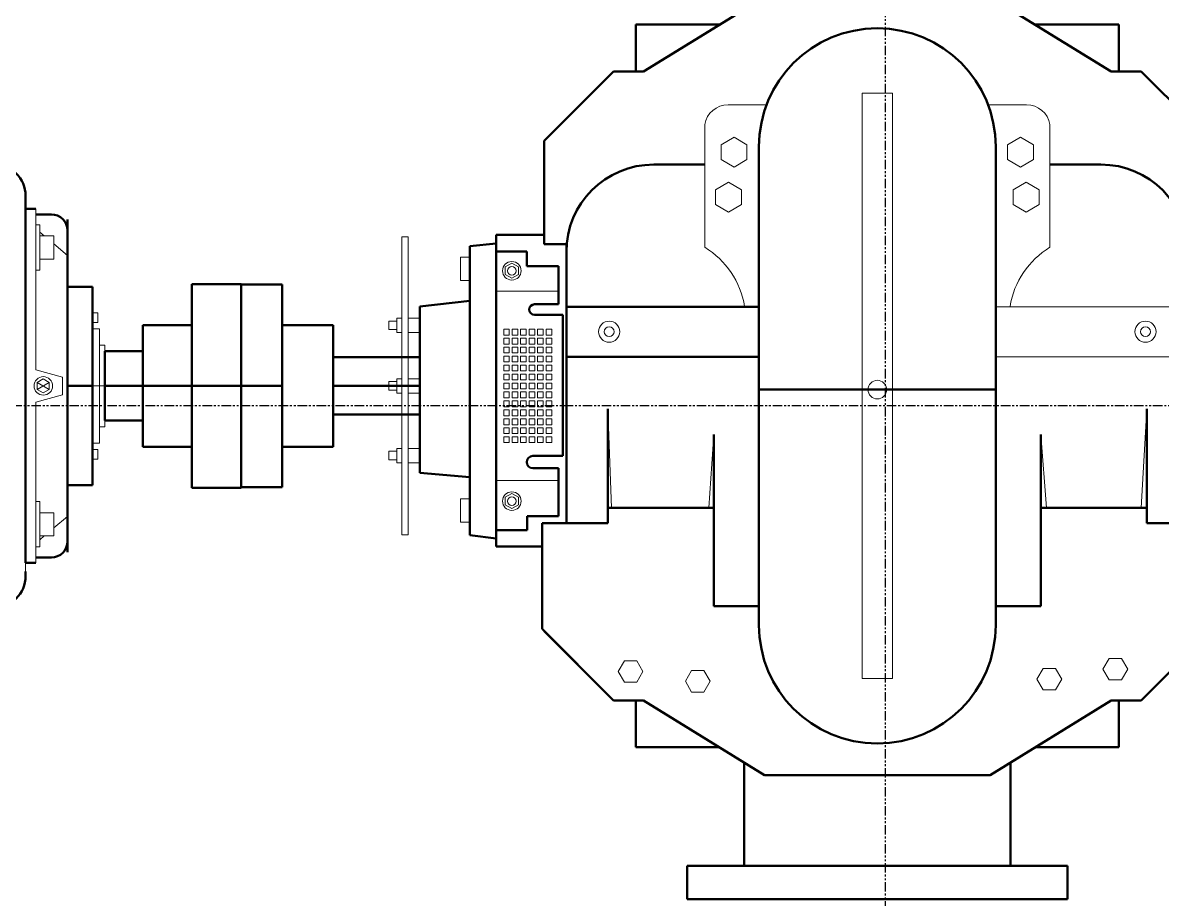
# Model space of a CAD drawing. Header units: inches. Extents: x 86328 to 235202, y 68629 to 184293.
# Drawn here: x 151617 to 153116, y 130742 to 131894 of the extents above; entities that cross this region are included whole.
import ezdxf

# ---------------------------------------------------------------- set-up
doc = ezdxf.new("R2010")
doc.units = ezdxf.units.IN
doc.header["$MEASUREMENT"] = 0
doc.linetypes.add('PHANTOM2', pattern=[1.25, 0.625, -0.125, 0.125, -0.125, 0.125, -0.125])
doc.layers.add('DIM', color=251, linetype='Continuous', lineweight=0)

msp = doc.modelspace()

# ---------------------------------------------------------------- linework, layer by layer
at = {"color": 8, "linetype": 'PHANTOM2', "ltscale": 20}
for p, q in [((152751.3, 145814.1), (152751.3, 122881.3)), ((175241.1, 131390.5), (148787.7, 131390.5))]:
    msp.add_line(p, q, dxfattribs=at)
at = {"layer": 'DIM', "color": 8, "lineweight": 50}
for p, q in [((152433.5, 131830.3), (152592.6, 131928.5)), ((153048.7, 131830.3), (152889.6, 131928.5)), ((152423.4, 131830.3), (152423.4, 131891.8)), ((152423.4, 131891.8), (152533.1, 131891.8)), ((153058.8, 131891.8), (152949.1, 131891.8)), ((153058.8, 131830.3), (153058.8, 131891.8)), ((152303, 131739.1), (152394.1, 131830.3)), ((152394.1, 131830.3), (152423.4, 131830.3)), ((152394.1, 131830.3), (152433.5, 131830.3)), ((153088, 131830.3), (153048.7, 131830.3)), ((153088, 131830.3), (153058.8, 131830.3)), ((153179.2, 131739.1), (153088, 131830.3)), ((152303, 131739.1), (152303, 131603)), ((152585.4, 131411.8), (152585.4, 131731.3)), ((152896.8, 131730.7), (152896.8, 131411.8)), ((152447.1, 131707.8), (152514.1, 131707.8)), ((153035.1, 131707.8), (152968.1, 131707.8)), ((151620.9, 131660.9), (151620.9, 131666.6)), ((151620.9, 131649.4), (151620.9, 131660.9)), ((151620.9, 131416.7), (151620.9, 131649.4)), ((151620.9, 131649.4), (151634.5, 131649.4)), ((151654.8, 131642.3), (151634.5, 131642.3)), ((151675.9, 131635.5), (151675.9, 131212.2)), ((151675.9, 131197.9), (151675.9, 131621.2)), ((152239.6, 131592.2), (152239.6, 131615.3)), ((152239.6, 131615.3), (152303, 131615.3)), ((152205.1, 131600.3), (152239.6, 131603.8)), ((152205.1, 131528.7), (152205.1, 131600.3)), ((152280.3, 131593.6), (152239.6, 131593.6)), ((152239.6, 131593.6), (152239.6, 131592.2)), ((152239.6, 131592.2), (152239.6, 131226.9)), ((152280.3, 131574), (152280.3, 131593.6)), ((152303, 131603), (152332.1, 131603)), ((152332.1, 131603), (152332.1, 131236.1)), ((152321.7, 131574), (152280.3, 131574)), ((152321.7, 131524), (152321.7, 131574)), ((151675.9, 131416.7), (151675.9, 131547)), ((151675.9, 131547), (151708.8, 131547)), ((151708.8, 131547), (151708.8, 131416.7)), ((151839.4, 131416.7), (151839.4, 131550.5)), ((151839.4, 131550.5), (151904.5, 131550.5)), ((151904.5, 131550.5), (151904.5, 131416.7)), ((151958.3, 131550), (151904.5, 131550)), ((151904.5, 131550), (151904.5, 131416.7)), ((151958.3, 131416.7), (151958.3, 131550)), ((152139.5, 131521.2), (152205.1, 131528.7)), ((152139.5, 131302.4), (152139.5, 131521.2)), ((152205.1, 131528.7), (152205.1, 131294)), ((152290.1, 131524), (152321.7, 131524)), ((152585.4, 131520.9), (152332.1, 131520.9)), ((152332.1, 131520.9), (152332.1, 131454.8)), ((152585.4, 131454.8), (152585.4, 131520.9)), ((152327.3, 131510.2), (152290.1, 131510.2)), ((152327.3, 131324.6), (152327.3, 131510.2)), ((151839.4, 131496.7), (151775.2, 131496.7)), ((151775.2, 131496.7), (151775.2, 131416.7)), ((151839.4, 131416.7), (151839.4, 131496.7)), ((151958.3, 131336.7), (151958.3, 131496.7)), ((151958.3, 131496.7), (152025.3, 131496.7)), ((152025.3, 131496.7), (152025.3, 131336.7)), ((151775.2, 131462.3), (151725.2, 131462.3)), ((151725.2, 131462.3), (151725.2, 131416.7)), ((151775.2, 131416.7), (151775.2, 131462.3)), ((152139.5, 131454.3), (152025.3, 131454.3)), ((152025.3, 131454.3), (152025.3, 131416.7)), ((152139.5, 131416.7), (152139.5, 131454.3)), ((152332.1, 131454.8), (152585.4, 131454.8)), ((151620.9, 131416.7), (151620.9, 131184)), ((151708.8, 131416.7), (151675.9, 131416.7)), ((151708.8, 131416.7), (151675.9, 131416.7)), ((151675.9, 131416.7), (151675.9, 131286.3)), ((151708.8, 131286.3), (151708.8, 131416.7)), ((151725.2, 131416.7), (151775.2, 131416.7)), ((151725.2, 131416.7), (151775.2, 131416.7)), ((151725.2, 131371), (151725.2, 131416.7)), ((151775.2, 131416.7), (151839.4, 131416.7)), ((151775.2, 131416.7), (151775.2, 131371)), ((151775.2, 131416.7), (151839.4, 131416.7)), ((151775.2, 131336.7), (151775.2, 131416.7)), ((151904.5, 131416.7), (151839.4, 131416.7)), ((151904.5, 131416.7), (151839.4, 131416.7)), ((151839.4, 131416.7), (151839.4, 131282.8)), ((151839.4, 131416.7), (151839.4, 131336.7)), ((151904.5, 131416.7), (151958.3, 131416.7)), ((151904.5, 131283.4), (151904.5, 131416.7)), ((151904.5, 131416.7), (151958.3, 131416.7)), ((151904.5, 131282.8), (151904.5, 131416.7)), ((151958.3, 131416.7), (151958.3, 131283.4)), ((152025.3, 131416.7), (152139.5, 131416.7)), ((152025.3, 131379.1), (152025.3, 131416.7)), ((152025.3, 131416.7), (152139.5, 131416.7)), ((152139.5, 131416.7), (152139.5, 131379.1)), ((152896.8, 131411.8), (152585.4, 131411.8)), ((152896.8, 131411.8), (152585.4, 131411.8)), ((152585.4, 131411.8), (152585.4, 131102.1)), ((152896.8, 131102.6), (152896.8, 131411.8)), ((152386.5, 131236.1), (152386.5, 131386.4)), ((153095.6, 131236.1), (153095.6, 131386.4)), ((151775.2, 131371), (151725.2, 131371)), ((152139.5, 131379.1), (152025.3, 131379.1)), ((152525.9, 131352.9), (152525.9, 131127)), ((152956.3, 131352.9), (152956.3, 131127)), ((151839.4, 131336.7), (151775.2, 131336.7)), ((152025.3, 131336.7), (151958.3, 131336.7)), ((152288.2, 131324.6), (152327.3, 131324.6)), ((152321.7, 131308.5), (152288.2, 131308.5)), ((152321.7, 131245.2), (152321.7, 131308.5)), ((152205.1, 131296.5), (152139.5, 131302.4)), ((152205.1, 131220.5), (152205.1, 131296.5)), ((151675.9, 131286.3), (151708.8, 131286.3)), ((151839.4, 131282.8), (151904.5, 131282.8)), ((151958.3, 131283.4), (151904.5, 131283.4)), ((152386.5, 131256.2), (152525.9, 131256.2)), ((153095.6, 131256.2), (152956.3, 131256.2)), ((152280.6, 131226.9), (152280.6, 131245.2)), ((152280.6, 131245.2), (152321.7, 131245.2)), ((152332.1, 131236.1), (152300.1, 131236.1)), ((152300.1, 131236.1), (152300.1, 131097.1)), ((152332.1, 131236.1), (152386.5, 131236.1)), ((153150.1, 131236.1), (153095.6, 131236.1)), ((152239.6, 131216.1), (152205.1, 131220.5)), ((152239.6, 131226.9), (152280.6, 131226.9)), ((152239.6, 131226.9), (152239.6, 131205.4)), ((152239.6, 131205.4), (152300.1, 131205.4)), ((151654.8, 131191.1), (151634.5, 131191.1)), ((151620.9, 131184), (151634.5, 131184)), ((151620.9, 131172.5), (151620.9, 131166.8)), ((152525.9, 131127), (152585.4, 131127)), ((152956.3, 131127), (152896.8, 131127)), ((152300.1, 131097.1), (152394.1, 131003.1)), ((153182, 131097.1), (153088, 131003.1)), ((152303, 131094.3), (152394.1, 131003.1)), ((153179.2, 131094.3), (153088, 131003.1)), ((152394.1, 131003.1), (152423.4, 131003.1)), ((152394.1, 131003.1), (152423.4, 131003.1)), ((152394.1, 131003.1), (152433.5, 131003.1)), ((152423.4, 131003.1), (152423.4, 130941.6)), ((152423.4, 131003.1), (152423.4, 130941.6)), ((152433.5, 131003.1), (152592.6, 130904.9)), ((153048.7, 131003.1), (152889.6, 130904.9)), ((153088, 131003.1), (153048.7, 131003.1)), ((153088, 131003.1), (153058.8, 131003.1)), ((153058.8, 131003.1), (153058.8, 130941.6)), ((153088, 131003.1), (153058.8, 131003.1)), ((153058.8, 131003.1), (153058.8, 130941.6)), ((152423.4, 130941.6), (152533.1, 130941.6)), ((152423.4, 130941.6), (152533.1, 130941.6)), ((153058.8, 130941.6), (152949.1, 130941.6)), ((153058.8, 130941.6), (152949.1, 130941.6)), ((152566.1, 130921.2), (152566.1, 130785.6)), ((152916.1, 130921.2), (152916.1, 130785.6)), ((152592.6, 130904.9), (152889.6, 130904.9)), ((152592.6, 130904.9), (152889.6, 130904.9)), ((152491.1, 130785.6), (152991.1, 130785.6)), ((152491.1, 130741.7), (152491.1, 130785.6)), ((152991.1, 130785.6), (152991.1, 130741.7)), ((152991.1, 130741.7), (152491.1, 130741.7))]:
    msp.add_line(p, q, dxfattribs=at)
at = {"layer": 'DIM', "color": 8, "linetype": 'Continuous'}
for p, q in [((152721.2, 131801.5), (152761, 131801.5)), ((152721.2, 131411.8), (152721.2, 131801.5)), ((152761, 131801.5), (152761, 131411.8)), ((152595.4, 131786.4), (152545, 131786.4)), ((152886.7, 131786.4), (152937.2, 131786.4)), ((152514.1, 131760.4), (152514.1, 131599.1)), ((152968.1, 131760.4), (152968.1, 131599.1)), ((152552.7, 131743.7), (152535.7, 131733.9)), ((152569.6, 131733.9), (152552.7, 131743.7)), ((152912.5, 131733.9), (152929.5, 131743.7)), ((152929.5, 131743.7), (152946.5, 131733.9)), ((152535.7, 131733.9), (152535.7, 131714.3)), ((152569.6, 131714.3), (152569.6, 131733.9)), ((152912.5, 131714.3), (152912.5, 131733.9)), ((152946.5, 131733.9), (152946.5, 131714.3)), ((152535.7, 131714.3), (152552.7, 131704.5)), ((152552.7, 131704.5), (152569.6, 131714.3)), ((152929.5, 131704.5), (152912.5, 131714.3)), ((152946.5, 131714.3), (152929.5, 131704.5)), ((152545.3, 131684.5), (152528.3, 131674.7)), ((152562.3, 131674.7), (152545.3, 131684.5)), ((152919.9, 131674.7), (152936.9, 131684.5)), ((152936.9, 131684.5), (152953.8, 131674.7)), ((152528.3, 131674.7), (152528.3, 131655.1)), ((152562.3, 131655.1), (152562.3, 131674.7)), ((152919.9, 131655.1), (152919.9, 131674.7)), ((152953.8, 131674.7), (152953.8, 131655.1)), ((152528.3, 131655.1), (152545.3, 131645.3)), ((152545.3, 131645.3), (152562.3, 131655.1)), ((152936.9, 131645.3), (152919.9, 131655.1)), ((152953.8, 131655.1), (152936.9, 131645.3)), ((151634.5, 131438), (151634.5, 131649.4)), ((151634.5, 131568.9), (151634.5, 131628.4)), ((151634.5, 131628.4), (151639.5, 131628.4)), ((151639.5, 131628.4), (151639.5, 131568.9)), ((151639.5, 131619), (151645.5, 131613.9)), ((151639.5, 131613.9), (151658, 131613.9)), ((151639.5, 131583.3), (151639.5, 131613.9)), ((151658, 131613.9), (151658, 131583.3)), ((152115.7, 131612.6), (152124.1, 131612.6)), ((152115.7, 131220.7), (152115.7, 131612.6)), ((152124.1, 131612.6), (152124.1, 131220.7)), ((151658, 131603.4), (151675.9, 131588.4)), ((152332.1, 131520.9), (152332.1, 131592.8)), ((151658, 131583.3), (151639.5, 131583.3)), ((152205.1, 131586.1), (152192.8, 131586.1)), ((152192.8, 131586.1), (152192.8, 131555.3)), ((152205.1, 131555.3), (152205.1, 131586.1)), ((152260.4, 131578.1), (152251.8, 131573.1)), ((152269, 131573.1), (152260.4, 131578.1)), ((151639.5, 131568.9), (151634.5, 131568.9)), ((152251.8, 131573.1), (152251.8, 131563.2)), ((152251.8, 131563.2), (152260.4, 131558.2)), ((152260.4, 131558.2), (152269, 131563.2)), ((152269, 131563.2), (152269, 131573.1)), ((152192.8, 131555.3), (152205.1, 131555.3)), ((152321.7, 131541.1), (152239.6, 131541.1)), ((152896.8, 131520.9), (153150.1, 131520.9)), ((152896.8, 131454.8), (152896.8, 131520.9)), ((151708.8, 131512.8), (151716.1, 131512.8)), ((151708.8, 131500.3), (151708.8, 131512.8)), ((151716.1, 131512.8), (151716.1, 131500.3)), ((152109.3, 131502), (152098.7, 131502)), ((152098.7, 131502), (152098.7, 131490.7)), ((152109.3, 131505.8), (152115.7, 131505.8)), ((152109.3, 131486.9), (152109.3, 131505.8)), ((152109.3, 131490.7), (152109.3, 131502)), ((152115.7, 131505.8), (152115.7, 131486.9)), ((152124.1, 131505.8), (152139.5, 131505.8)), ((152124.1, 131486.9), (152124.1, 131505.8)), ((152139.5, 131505.8), (152139.5, 131486.9)), ((151716.1, 131500.3), (151708.8, 131500.3)), ((151718.3, 131491.7), (151708.8, 131491.7)), ((151708.8, 131491.7), (151708.8, 131416.7)), ((151718.3, 131416.7), (151718.3, 131491.7)), ((152098.7, 131490.7), (152109.3, 131490.7)), ((152115.7, 131486.9), (152109.3, 131486.9)), ((152139.5, 131486.9), (152124.1, 131486.9)), ((152257, 131491.2), (152249.7, 131491.2)), ((152249.7, 131491.2), (152249.7, 131483.6)), ((152257, 131483.6), (152257, 131491.2)), ((152268.2, 131491.2), (152260.8, 131491.2)), ((152260.8, 131491.2), (152260.8, 131483.6)), ((152268.2, 131483.6), (152268.2, 131491.2)), ((152279.3, 131491.2), (152272, 131491.2)), ((152272, 131491.2), (152272, 131483.6)), ((152279.3, 131483.6), (152279.3, 131491.2)), ((152290.5, 131491.2), (152283.1, 131491.2)), ((152283.1, 131491.2), (152283.1, 131483.6)), ((152290.5, 131483.6), (152290.5, 131491.2)), ((152301.6, 131491.2), (152294.3, 131491.2)), ((152294.3, 131491.2), (152294.3, 131483.6)), ((152301.6, 131483.6), (152301.6, 131491.2)), ((152312.8, 131491.2), (152305.4, 131491.2)), ((152305.4, 131491.2), (152305.4, 131483.6)), ((152312.8, 131483.6), (152312.8, 131491.2)), ((152249.7, 131483.6), (152257, 131483.6)), ((152257, 131479.4), (152249.7, 131479.4)), ((152249.7, 131479.4), (152249.7, 131471.8)), ((152249.7, 131471.8), (152257, 131471.8)), ((152257, 131471.8), (152257, 131479.4)), ((152260.8, 131483.6), (152268.2, 131483.6)), ((152268.2, 131479.4), (152260.8, 131479.4)), ((152260.8, 131479.4), (152260.8, 131471.8)), ((152260.8, 131471.8), (152268.2, 131471.8)), ((152268.2, 131471.8), (152268.2, 131479.4)), ((152272, 131483.6), (152279.3, 131483.6)), ((152279.3, 131479.4), (152272, 131479.4)), ((152272, 131479.4), (152272, 131471.8)), ((152272, 131471.8), (152279.3, 131471.8)), ((152279.3, 131471.8), (152279.3, 131479.4)), ((152283.1, 131483.6), (152290.5, 131483.6)), ((152290.5, 131479.4), (152283.1, 131479.4)), ((152283.1, 131479.4), (152283.1, 131471.8)), ((152283.1, 131471.8), (152290.5, 131471.8)), ((152290.5, 131471.8), (152290.5, 131479.4)), ((152294.3, 131483.6), (152301.6, 131483.6)), ((152301.6, 131479.4), (152294.3, 131479.4)), ((152294.3, 131479.4), (152294.3, 131471.8)), ((152294.3, 131471.8), (152301.6, 131471.8)), ((152301.6, 131471.8), (152301.6, 131479.4)), ((152305.4, 131483.6), (152312.8, 131483.6)), ((152312.8, 131479.4), (152305.4, 131479.4)), ((152305.4, 131479.4), (152305.4, 131471.8)), ((152305.4, 131471.8), (152312.8, 131471.8)), ((152312.8, 131471.8), (152312.8, 131479.4)), ((151725.2, 131470.4), (151718.3, 131470.4)), ((151718.3, 131470.4), (151718.3, 131416.7)), ((151725.2, 131416.7), (151725.2, 131470.4)), ((152257, 131467.6), (152249.7, 131467.6)), ((152249.7, 131467.6), (152249.7, 131460)), ((152249.7, 131460), (152257, 131460)), ((152257, 131460), (152257, 131467.6)), ((152268.2, 131467.6), (152260.8, 131467.6)), ((152260.8, 131467.6), (152260.8, 131460)), ((152260.8, 131460), (152268.2, 131460)), ((152268.2, 131460), (152268.2, 131467.6)), ((152279.3, 131467.6), (152272, 131467.6)), ((152272, 131467.6), (152272, 131460)), ((152272, 131460), (152279.3, 131460)), ((152279.3, 131460), (152279.3, 131467.6)), ((152290.5, 131467.6), (152283.1, 131467.6)), ((152283.1, 131467.6), (152283.1, 131460)), ((152283.1, 131460), (152290.5, 131460)), ((152290.5, 131460), (152290.5, 131467.6)), ((152301.6, 131467.6), (152294.3, 131467.6)), ((152294.3, 131467.6), (152294.3, 131460)), ((152294.3, 131460), (152301.6, 131460)), ((152301.6, 131460), (152301.6, 131467.6)), ((152312.8, 131467.6), (152305.4, 131467.6)), ((152305.4, 131467.6), (152305.4, 131460)), ((152305.4, 131460), (152312.8, 131460)), ((152312.8, 131460), (152312.8, 131467.6)), ((152257, 131455.9), (152249.7, 131455.9)), ((152249.7, 131455.9), (152249.7, 131448.2)), ((152249.7, 131448.2), (152257, 131448.2)), ((152257, 131444.1), (152249.7, 131444.1)), ((152249.7, 131444.1), (152249.7, 131436.5)), ((152257, 131448.2), (152257, 131455.9)), ((152257, 131436.5), (152257, 131444.1)), ((152268.2, 131455.9), (152260.8, 131455.9)), ((152260.8, 131455.9), (152260.8, 131448.2)), ((152260.8, 131448.2), (152268.2, 131448.2)), ((152268.2, 131444.1), (152260.8, 131444.1)), ((152260.8, 131444.1), (152260.8, 131436.5)), ((152268.2, 131448.2), (152268.2, 131455.9)), ((152268.2, 131436.5), (152268.2, 131444.1)), ((152279.3, 131455.9), (152272, 131455.9)), ((152272, 131455.9), (152272, 131448.2)), ((152272, 131448.2), (152279.3, 131448.2)), ((152279.3, 131444.1), (152272, 131444.1)), ((152272, 131444.1), (152272, 131436.5)), ((152279.3, 131448.2), (152279.3, 131455.9)), ((152279.3, 131436.5), (152279.3, 131444.1)), ((152290.5, 131455.9), (152283.1, 131455.9)), ((152283.1, 131455.9), (152283.1, 131448.2)), ((152283.1, 131448.2), (152290.5, 131448.2)), ((152290.5, 131444.1), (152283.1, 131444.1)), ((152283.1, 131444.1), (152283.1, 131436.5)), ((152290.5, 131448.2), (152290.5, 131455.9)), ((152290.5, 131436.5), (152290.5, 131444.1)), ((152301.6, 131455.9), (152294.3, 131455.9)), ((152294.3, 131455.9), (152294.3, 131448.2)), ((152294.3, 131448.2), (152301.6, 131448.2)), ((152301.6, 131444.1), (152294.3, 131444.1)), ((152294.3, 131444.1), (152294.3, 131436.5)), ((152301.6, 131448.2), (152301.6, 131455.9)), ((152301.6, 131436.5), (152301.6, 131444.1)), ((152312.8, 131455.9), (152305.4, 131455.9)), ((152305.4, 131455.9), (152305.4, 131448.2)), ((152305.4, 131448.2), (152312.8, 131448.2)), ((152312.8, 131444.1), (152305.4, 131444.1)), ((152305.4, 131444.1), (152305.4, 131436.5)), ((152312.8, 131448.2), (152312.8, 131455.9)), ((152312.8, 131436.5), (152312.8, 131444.1)), ((153150.1, 131454.8), (152896.8, 131454.8)), ((151634.5, 131438), (151669.5, 131428.3)), ((151669.5, 131428.3), (151669.5, 131416.7)), ((152249.7, 131436.5), (152257, 131436.5)), ((152257, 131432.3), (152249.7, 131432.3)), ((152249.7, 131432.3), (152249.7, 131424.7)), ((152257, 131424.7), (152257, 131432.3)), ((152260.8, 131436.5), (152268.2, 131436.5)), ((152268.2, 131432.3), (152260.8, 131432.3)), ((152260.8, 131432.3), (152260.8, 131424.7)), ((152268.2, 131424.7), (152268.2, 131432.3)), ((152272, 131436.5), (152279.3, 131436.5)), ((152279.3, 131432.3), (152272, 131432.3)), ((152272, 131432.3), (152272, 131424.7)), ((152279.3, 131424.7), (152279.3, 131432.3)), ((152283.1, 131436.5), (152290.5, 131436.5)), ((152290.5, 131432.3), (152283.1, 131432.3)), ((152283.1, 131432.3), (152283.1, 131424.7)), ((152290.5, 131424.7), (152290.5, 131432.3)), ((152294.3, 131436.5), (152301.6, 131436.5)), ((152301.6, 131432.3), (152294.3, 131432.3)), ((152294.3, 131432.3), (152294.3, 131424.7)), ((152301.6, 131424.7), (152301.6, 131432.3)), ((152305.4, 131436.5), (152312.8, 131436.5)), ((152312.8, 131432.3), (152305.4, 131432.3)), ((152305.4, 131432.3), (152305.4, 131424.7)), ((152312.8, 131424.7), (152312.8, 131432.3)), ((151636.3, 131421.2), (151644.2, 131425.8)), ((151644.2, 131425.8), (151636.3, 131421.2)), ((151636.3, 131412.1), (151636.3, 131421.2)), ((151636.3, 131421.2), (151652.1, 131412.1)), ((151636.3, 131421.2), (151636.3, 131412.1)), ((151636.3, 131412.1), (151652.1, 131421.2)), ((151644.2, 131407.6), (151636.3, 131412.1)), ((151636.3, 131412.1), (151644.2, 131407.6)), ((151644.2, 131425.8), (151652.1, 131421.2)), ((151652.1, 131421.2), (151644.2, 131425.8)), ((151652.1, 131412.1), (151644.2, 131407.6)), ((151644.2, 131407.6), (151652.1, 131412.1)), ((151652.1, 131421.2), (151652.1, 131412.1)), ((151652.1, 131412.1), (151652.1, 131421.2)), ((151669.5, 131405), (151669.5, 131416.7)), ((151708.8, 131416.7), (151718.3, 131416.7)), ((151708.8, 131416.7), (151718.3, 131416.7)), ((151708.8, 131341.6), (151708.8, 131416.7)), ((151718.3, 131416.7), (151725.2, 131416.7)), ((151718.3, 131416.7), (151718.3, 131341.6)), ((151718.3, 131416.7), (151725.2, 131416.7)), ((151718.3, 131363), (151718.3, 131416.7)), ((151725.2, 131416.7), (151725.2, 131363)), ((152109.3, 131422.4), (152098.7, 131422.4)), ((152098.7, 131422.4), (152098.7, 131411)), ((152109.3, 131426.1), (152115.7, 131426.1)), ((152109.3, 131407.2), (152109.3, 131426.1)), ((152109.3, 131411), (152109.3, 131422.4)), ((152115.7, 131426.1), (152115.7, 131407.2)), ((152124.1, 131426.1), (152139.5, 131426.1)), ((152124.1, 131407.2), (152124.1, 131426.1)), ((152139.5, 131426.1), (152139.5, 131407.2)), ((152249.7, 131424.7), (152257, 131424.7)), ((152249.7, 131420.5), (152257, 131420.5)), ((152249.7, 131412.9), (152249.7, 131420.5)), ((152257, 131412.9), (152249.7, 131412.9)), ((152257, 131420.5), (152257, 131412.9)), ((152260.8, 131424.7), (152268.2, 131424.7)), ((152260.8, 131420.5), (152268.2, 131420.5)), ((152260.8, 131412.9), (152260.8, 131420.5)), ((152268.2, 131412.9), (152260.8, 131412.9)), ((152268.2, 131420.5), (152268.2, 131412.9)), ((152272, 131424.7), (152279.3, 131424.7)), ((152272, 131420.5), (152279.3, 131420.5)), ((152272, 131412.9), (152272, 131420.5)), ((152279.3, 131412.9), (152272, 131412.9)), ((152279.3, 131420.5), (152279.3, 131412.9)), ((152283.1, 131424.7), (152290.5, 131424.7)), ((152283.1, 131420.5), (152290.5, 131420.5)), ((152283.1, 131412.9), (152283.1, 131420.5)), ((152290.5, 131412.9), (152283.1, 131412.9)), ((152290.5, 131420.5), (152290.5, 131412.9)), ((152294.3, 131424.7), (152301.6, 131424.7)), ((152294.3, 131420.5), (152301.6, 131420.5)), ((152294.3, 131412.9), (152294.3, 131420.5)), ((152301.6, 131412.9), (152294.3, 131412.9)), ((152301.6, 131420.5), (152301.6, 131412.9)), ((152305.4, 131424.7), (152312.8, 131424.7)), ((152305.4, 131420.5), (152312.8, 131420.5)), ((152305.4, 131412.9), (152305.4, 131420.5)), ((152312.8, 131412.9), (152305.4, 131412.9)), ((152312.8, 131420.5), (152312.8, 131412.9)), ((152761, 131411.8), (152721.2, 131411.8)), ((152761, 131411.8), (152721.2, 131411.8)), ((152721.2, 131411.8), (152721.2, 131031.9)), ((152761, 131031.9), (152761, 131411.8)), ((151634.5, 131395.3), (151669.5, 131405)), ((152098.7, 131411), (152109.3, 131411)), ((152115.7, 131407.2), (152109.3, 131407.2)), ((152139.5, 131407.2), (152124.1, 131407.2)), ((152249.7, 131408.7), (152257, 131408.7)), ((152249.7, 131401.1), (152249.7, 131408.7)), ((152257, 131401.1), (152249.7, 131401.1)), ((152249.7, 131396.9), (152257, 131396.9)), ((152249.7, 131389.3), (152249.7, 131396.9)), ((152257, 131408.7), (152257, 131401.1)), ((152257, 131396.9), (152257, 131389.3)), ((152260.8, 131408.7), (152268.2, 131408.7)), ((152260.8, 131401.1), (152260.8, 131408.7)), ((152268.2, 131401.1), (152260.8, 131401.1)), ((152260.8, 131396.9), (152268.2, 131396.9)), ((152260.8, 131389.3), (152260.8, 131396.9)), ((152268.2, 131408.7), (152268.2, 131401.1)), ((152268.2, 131396.9), (152268.2, 131389.3)), ((152272, 131408.7), (152279.3, 131408.7)), ((152272, 131401.1), (152272, 131408.7)), ((152279.3, 131401.1), (152272, 131401.1)), ((152272, 131396.9), (152279.3, 131396.9)), ((152272, 131389.3), (152272, 131396.9)), ((152279.3, 131408.7), (152279.3, 131401.1)), ((152279.3, 131396.9), (152279.3, 131389.3)), ((152283.1, 131408.7), (152290.5, 131408.7)), ((152283.1, 131401.1), (152283.1, 131408.7)), ((152290.5, 131401.1), (152283.1, 131401.1)), ((152283.1, 131396.9), (152290.5, 131396.9)), ((152283.1, 131389.3), (152283.1, 131396.9)), ((152290.5, 131408.7), (152290.5, 131401.1)), ((152290.5, 131396.9), (152290.5, 131389.3)), ((152294.3, 131408.7), (152301.6, 131408.7)), ((152294.3, 131401.1), (152294.3, 131408.7)), ((152301.6, 131401.1), (152294.3, 131401.1)), ((152294.3, 131396.9), (152301.6, 131396.9)), ((152294.3, 131389.3), (152294.3, 131396.9)), ((152301.6, 131408.7), (152301.6, 131401.1)), ((152301.6, 131396.9), (152301.6, 131389.3)), ((152305.4, 131408.7), (152312.8, 131408.7)), ((152305.4, 131401.1), (152305.4, 131408.7)), ((152312.8, 131401.1), (152305.4, 131401.1)), ((152305.4, 131396.9), (152312.8, 131396.9)), ((152305.4, 131389.3), (152305.4, 131396.9)), ((152312.8, 131408.7), (152312.8, 131401.1)), ((152312.8, 131396.9), (152312.8, 131389.3)), ((151634.5, 131395.3), (151634.5, 131184)), ((152257, 131389.3), (152249.7, 131389.3)), ((152249.7, 131385.1), (152257, 131385.1)), ((152249.7, 131377.5), (152249.7, 131385.1)), ((152257, 131385.1), (152257, 131377.5)), ((152268.2, 131389.3), (152260.8, 131389.3)), ((152260.8, 131385.1), (152268.2, 131385.1)), ((152260.8, 131377.5), (152260.8, 131385.1)), ((152268.2, 131385.1), (152268.2, 131377.5)), ((152279.3, 131389.3), (152272, 131389.3)), ((152272, 131385.1), (152279.3, 131385.1)), ((152272, 131377.5), (152272, 131385.1)), ((152279.3, 131385.1), (152279.3, 131377.5)), ((152290.5, 131389.3), (152283.1, 131389.3)), ((152283.1, 131385.1), (152290.5, 131385.1)), ((152283.1, 131377.5), (152283.1, 131385.1)), ((152290.5, 131385.1), (152290.5, 131377.5)), ((152301.6, 131389.3), (152294.3, 131389.3)), ((152294.3, 131385.1), (152301.6, 131385.1)), ((152294.3, 131377.5), (152294.3, 131385.1)), ((152301.6, 131385.1), (152301.6, 131377.5)), ((152312.8, 131389.3), (152305.4, 131389.3)), ((152305.4, 131385.1), (152312.8, 131385.1)), ((152305.4, 131377.5), (152305.4, 131385.1)), ((152312.8, 131385.1), (152312.8, 131377.5)), ((152386.5, 131386.4), (152391.6, 131256.2)), ((153095.6, 131386.4), (153088.3, 131256.2)), ((152257, 131377.5), (152249.7, 131377.5)), ((152249.7, 131373.3), (152257, 131373.3)), ((152249.7, 131365.7), (152249.7, 131373.3)), ((152257, 131373.3), (152257, 131365.7)), ((152268.2, 131377.5), (152260.8, 131377.5)), ((152260.8, 131373.3), (152268.2, 131373.3)), ((152260.8, 131365.7), (152260.8, 131373.3)), ((152268.2, 131373.3), (152268.2, 131365.7)), ((152279.3, 131377.5), (152272, 131377.5)), ((152272, 131373.3), (152279.3, 131373.3)), ((152272, 131365.7), (152272, 131373.3)), ((152279.3, 131373.3), (152279.3, 131365.7)), ((152290.5, 131377.5), (152283.1, 131377.5)), ((152283.1, 131373.3), (152290.5, 131373.3)), ((152283.1, 131365.7), (152283.1, 131373.3)), ((152290.5, 131373.3), (152290.5, 131365.7)), ((152301.6, 131377.5), (152294.3, 131377.5)), ((152294.3, 131373.3), (152301.6, 131373.3)), ((152294.3, 131365.7), (152294.3, 131373.3)), ((152301.6, 131373.3), (152301.6, 131365.7)), ((152312.8, 131377.5), (152305.4, 131377.5)), ((152305.4, 131373.3), (152312.8, 131373.3)), ((152305.4, 131365.7), (152305.4, 131373.3)), ((152312.8, 131373.3), (152312.8, 131365.7)), ((151725.2, 131363), (151718.3, 131363)), ((152257, 131365.7), (152249.7, 131365.7)), ((152249.7, 131361.5), (152257, 131361.5)), ((152249.7, 131353.9), (152249.7, 131361.5)), ((152257, 131353.9), (152249.7, 131353.9)), ((152257, 131361.5), (152257, 131353.9)), ((152268.2, 131365.7), (152260.8, 131365.7)), ((152260.8, 131361.5), (152268.2, 131361.5)), ((152260.8, 131353.9), (152260.8, 131361.5)), ((152268.2, 131353.9), (152260.8, 131353.9)), ((152268.2, 131361.5), (152268.2, 131353.9)), ((152279.3, 131365.7), (152272, 131365.7)), ((152272, 131361.5), (152279.3, 131361.5)), ((152272, 131353.9), (152272, 131361.5)), ((152279.3, 131353.9), (152272, 131353.9)), ((152279.3, 131361.5), (152279.3, 131353.9)), ((152290.5, 131365.7), (152283.1, 131365.7)), ((152283.1, 131361.5), (152290.5, 131361.5)), ((152283.1, 131353.9), (152283.1, 131361.5)), ((152290.5, 131353.9), (152283.1, 131353.9)), ((152290.5, 131361.5), (152290.5, 131353.9)), ((152301.6, 131365.7), (152294.3, 131365.7)), ((152294.3, 131361.5), (152301.6, 131361.5)), ((152294.3, 131353.9), (152294.3, 131361.5)), ((152301.6, 131353.9), (152294.3, 131353.9)), ((152301.6, 131361.5), (152301.6, 131353.9)), ((152312.8, 131365.7), (152305.4, 131365.7)), ((152305.4, 131361.5), (152312.8, 131361.5)), ((152305.4, 131353.9), (152305.4, 131361.5)), ((152312.8, 131353.9), (152305.4, 131353.9)), ((152312.8, 131361.5), (152312.8, 131353.9)), ((152525.9, 131352.9), (152519.7, 131256.2)), ((152956.3, 131352.9), (152963.8, 131256.2)), ((151718.3, 131341.6), (151708.8, 131341.6)), ((152249.7, 131349.7), (152257, 131349.7)), ((152249.7, 131342.1), (152249.7, 131349.7)), ((152257, 131342.1), (152249.7, 131342.1)), ((152257, 131349.7), (152257, 131342.1)), ((152260.8, 131349.7), (152268.2, 131349.7)), ((152260.8, 131342.1), (152260.8, 131349.7)), ((152268.2, 131342.1), (152260.8, 131342.1)), ((152268.2, 131349.7), (152268.2, 131342.1)), ((152272, 131349.7), (152279.3, 131349.7)), ((152272, 131342.1), (152272, 131349.7)), ((152279.3, 131342.1), (152272, 131342.1)), ((152279.3, 131349.7), (152279.3, 131342.1)), ((152283.1, 131349.7), (152290.5, 131349.7)), ((152283.1, 131342.1), (152283.1, 131349.7)), ((152290.5, 131342.1), (152283.1, 131342.1)), ((152290.5, 131349.7), (152290.5, 131342.1)), ((152294.3, 131349.7), (152301.6, 131349.7)), ((152294.3, 131342.1), (152294.3, 131349.7)), ((152301.6, 131342.1), (152294.3, 131342.1)), ((152301.6, 131349.7), (152301.6, 131342.1)), ((152305.4, 131349.7), (152312.8, 131349.7)), ((152305.4, 131342.1), (152305.4, 131349.7)), ((152312.8, 131342.1), (152305.4, 131342.1)), ((152312.8, 131349.7), (152312.8, 131342.1)), ((151716.1, 131333.1), (151708.8, 131333.1)), ((151708.8, 131333.1), (151708.8, 131320.5)), ((151716.1, 131320.5), (151716.1, 131333.1)), ((152109.3, 131330.9), (152098.7, 131330.9)), ((152098.7, 131330.9), (152098.7, 131319.5)), ((152109.3, 131334.6), (152115.7, 131334.6)), ((152109.3, 131315.7), (152109.3, 131334.6)), ((152109.3, 131319.5), (152109.3, 131330.9)), ((152115.7, 131334.6), (152115.7, 131315.7)), ((152124.1, 131334.6), (152139.5, 131334.6)), ((152124.1, 131315.7), (152124.1, 131334.6)), ((152139.5, 131334.6), (152139.5, 131315.7)), ((151708.8, 131320.5), (151716.1, 131320.5)), ((152098.7, 131319.5), (152109.3, 131319.5)), ((152115.7, 131315.7), (152109.3, 131315.7)), ((152139.5, 131315.7), (152124.1, 131315.7)), ((152321.7, 131292.3), (152239.6, 131292.3)), ((151639.5, 131264.5), (151634.5, 131264.5)), ((151634.5, 131264.5), (151634.5, 131205)), ((151639.5, 131205), (151639.5, 131264.5)), ((152192.8, 131237.6), (152192.8, 131268.3)), ((152192.8, 131268.3), (152205.1, 131268.3)), ((152205.1, 131268.3), (152205.1, 131237.6)), ((152251.8, 131270.2), (152260.4, 131275.2)), ((152251.8, 131260.3), (152251.8, 131270.2)), ((152260.4, 131275.2), (152269, 131270.2)), ((152269, 131270.2), (152269, 131260.3)), ((151658, 131250), (151639.5, 131250)), ((151639.5, 131250), (151639.5, 131219.5)), ((151658, 131219.5), (151658, 131250)), ((152260.4, 131255.3), (152251.8, 131260.3)), ((152269, 131260.3), (152260.4, 131255.3)), ((151658, 131229.9), (151675.9, 131245)), ((152205.1, 131237.6), (152192.8, 131237.6)), ((151639.5, 131214.4), (151645.5, 131219.5)), ((151639.5, 131219.5), (151658, 131219.5)), ((152124.1, 131220.7), (152115.7, 131220.7)), ((151634.5, 131205), (151639.5, 131205)), ((151620.9, 131184), (151620.9, 131172.5)), ((152408.4, 131055.1), (152400.3, 131041)), ((152424.7, 131055.1), (152408.4, 131055.1)), ((152432.9, 131041), (152424.7, 131055.1)), ((153046, 131058.3), (153037.9, 131044.1)), ((153062.3, 131058.3), (153046, 131058.3)), ((153070.5, 131044.1), (153062.3, 131058.3)), ((152400.3, 131041), (152408.4, 131026.9)), ((152424.7, 131026.9), (152432.9, 131041)), ((152496.8, 131042.4), (152488.7, 131028.2)), ((152513.1, 131042.4), (152496.8, 131042.4)), ((152521.3, 131028.2), (152513.1, 131042.4)), ((152959.2, 131045.2), (152951.1, 131031.1)), ((152975.5, 131045.2), (152959.2, 131045.2)), ((152983.7, 131031.1), (152975.5, 131045.2)), ((153037.9, 131044.1), (153046, 131030)), ((153062.3, 131030), (153070.5, 131044.1)), ((152408.4, 131026.9), (152424.7, 131026.9)), ((152488.7, 131028.2), (152496.8, 131014.1)), ((152513.1, 131014.1), (152521.3, 131028.2)), ((152721.2, 131031.9), (152761, 131031.9)), ((152951.1, 131031.1), (152959.2, 131017)), ((152975.5, 131017), (152983.7, 131031.1)), ((153046, 131030), (153062.3, 131030)), ((152496.8, 131014.1), (152513.1, 131014.1)), ((152959.2, 131017), (152975.5, 131017)), ((152566.1, 130785.6), (152491.1, 130785.6))]:
    msp.add_line(p, q, dxfattribs=at)
for centre, radius in [((152260.4, 131568.1), 12.2), ((152260.4, 131568.1), 5.74), ((152388.4, 131488), 13.9), ((153093.8, 131488), 13.9), ((152388.4, 131488), 6.49), ((153093.8, 131488), 6.49), ((151644.2, 131416.7), 12.2), ((151644.2, 131416.7), 12.2), ((152741.1, 131411.8), 12.3), ((152741.1, 131411.8), 12.3), ((152260.4, 131265.2), 12.2), ((152260.4, 131265.2), 5.74)]:
    msp.add_circle(centre, radius, dxfattribs=at)
at = {"layer": 'DIM', "color": 8, "lineweight": 50}
for centre, radius, start, end in [((152741.1, 131731.3), 155.7, 0, 180), ((151579, 131666.6), 41.9, 0, 90), ((152447.1, 131592.8), 115, 90, 180), ((153035.1, 131592.8), 115, 0, 90), ((151654.8, 131621.2), 21.1, 0, 90), ((152290.1, 131517.1), 6.9, 90, 270), ((152288.2, 131316.5), 8.06, 90, 270), ((151654.8, 131212.2), 21.1, 270, 0), ((151579, 131166.8), 41.9, 270, 0), ((152741.1, 131102.1), 155.7, 180, 0)]:
    msp.add_arc(centre, radius, start, end, dxfattribs=at)
at = {"layer": 'DIM', "color": 8, "linetype": 'Continuous'}
for centre, radius, start, end in [((152545, 131755), 31.4, 90, 170.0569), ((152937.2, 131755), 31.4, 9.9431, 90), ((152455.9, 131503.2), 112.1, 9.3158, 58.7267), ((153026.3, 131503.2), 112.1, 121.2733, 170.6842), ((152741.1, 131102.1), 155.7, 180, 0)]:
    msp.add_arc(centre, radius, start, end, dxfattribs=at)

doc.saveas('drawing.dxf')
